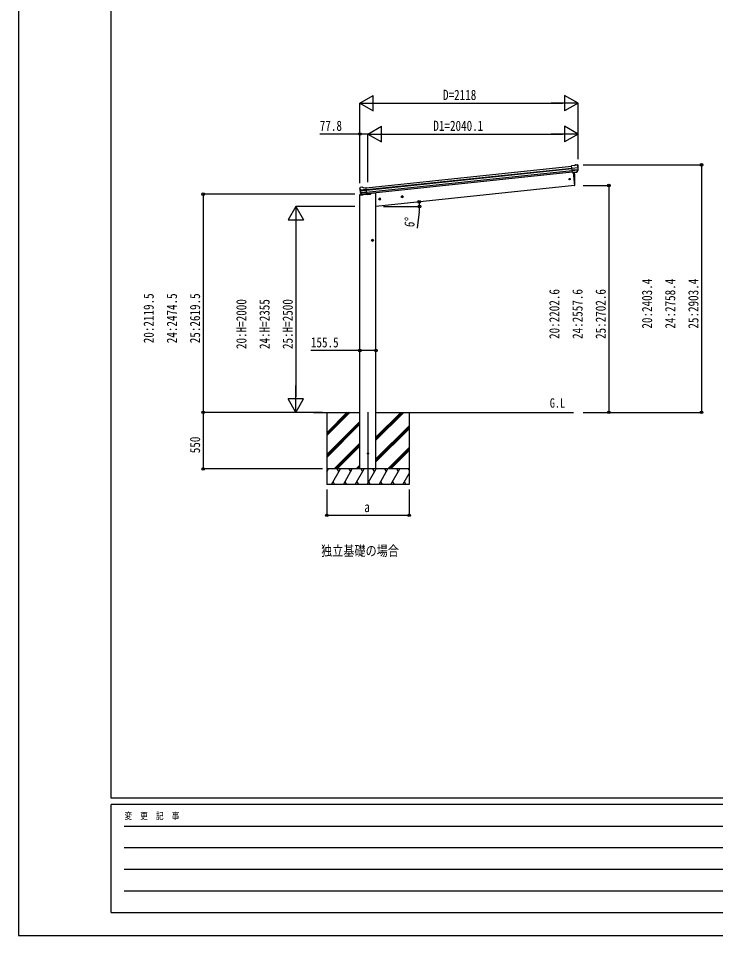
# Model space of a CAD drawing. Units: millimetres, scale not verified. Extents: x -12615 to 12615, y -8910 to 8910.
# Drawn here: x -12615 to -5842, y -8910 to 0 of the extents above; entities that cross this region are included whole.
import ezdxf
from ezdxf.enums import TextEntityAlignment as Align

# ---------------------------------------------------------------- set-up
doc = ezdxf.new("R2010")
doc.units = ezdxf.units.MM
doc.header["$LTSCALE"] = 30
for name, color, linetype in [('0-2_USER1', 3, 'Continuous'), ('0-3_YKK_12', 2, 'Continuous'), ('0-4_YKK_13', 4, 'Continuous'), ('0-5_YKK_A1', 4, 'Continuous'), ('0-6_YKK_D', 6, 'Continuous'), ('0-7_YKK_ZWAK', 7, 'Continuous')]:
    doc.layers.add(name, color=color, linetype=linetype)
doc.styles.add('ＭＳ ゴシック', font='')
doc.styles.get('ＭＳ ゴシック').set_extended_font_data('MS Gothic')

msp = doc.modelspace()

# ---------------------------------------------------------------- linework, layer by layer
at = {"layer": '0-3_YKK_12'}
msp.add_line((-9219.23, -3824.38), (-9219.23, -4529.38), dxfattribs=at)
at = {"layer": '0-4_YKK_13'}
for p, q in [((-7188.35, -1421.5), (-7188.36, -1421.5)), ((-7184.69, -1422.59), (-7184.69, -1422.59)), ((-7184.69, -1422.59), (-7180.37, -1426.09)), ((-7214.67, -1430.3), (-7241.19, -1433.09)), ((-7234.41, -1497.64), (-7241.19, -1433.09)), ((-7239.03, -1453.62), (-7179.29, -1447.34)), ((-7178.81, -1453.21), (-7238.42, -1459.47)), ((-7179.65, -1469.96), (-7236.69, -1475.96)), ((-7181.04, -1474.63), (-7236.22, -1480.42)), ((-7191.05, -1492.86), (-7234.43, -1497.42)), ((-7234.41, -1497.64), (-7224.46, -1496.6)), ((-7227.52, -1496.92), (-7214.13, -1624.31)), ((-7224.46, -1496.6), (-7224.19, -1496.66)), ((-7224.19, -1496.66), (-7198.86, -1494)), ((-7198.86, -1494), (-7198.6, -1493.88)), ((-7198.6, -1493.88), (-7190.91, -1493.07)), ((-7189.6, -1491.2), (-7180.15, -1472.9)), ((-7188.55, -1491.63), (-7178.43, -1473.37)), ((-7180.37, -1426.09), (-7179.51, -1426.79)), ((-7178.12, -1430.48), (-7178.43, -1428.63)), ((-9299.51, -1653.45), (-9299.59, -1651.58)), ((-9298.23, -1648.69), (-9298.92, -1649.55)), ((-9294.73, -1644.37), (-9298.23, -1648.69)), ((-9235.12, -1663.42), (-9294.86, -1669.7)), ((-9294.73, -1644.37), (-9294.73, -1644.36)), ((-9294.11, -1675.54), (-9234.5, -1669.27)), ((-9291.37, -1642.54), (-9291.37, -1642.54)), ((-9289.8, -1691.75), (-9232.77, -1685.76)), ((-9287.48, -1696.02), (-9232.3, -1690.22)), ((-9263.8, -1645.68), (-9237.28, -1642.89)), ((-9230.49, -1707.44), (-9237.28, -1642.89)), ((-7214.13, -1624.31), (-7212.08, -1624.02)), ((-9299.22, -1712.04), (-9300.12, -1718.87)), ((-9300.12, -1718.87), (-9266.39, -1715.33)), ((-9279.71, -1707.68), (-9296.56, -1709.45)), ((-9276.6, -1711.09), (-9290.29, -1695.34)), ((-9275.66, -1710.46), (-9288.7, -1694.52)), ((-9266.29, -1711.2), (-9273.99, -1712.01)), ((-9273.89, -1711.77), (-9230.52, -1707.21)), ((-9266.02, -1711.27), (-9266.29, -1711.2)), ((-9240.69, -1708.6), (-9266.02, -1711.27)), ((-9240.44, -1708.49), (-9240.69, -1708.6)), ((-9230.49, -1707.44), (-9240.44, -1708.49)), ((-9226.37, -1711.12), (-9197.11, -1708.05)), ((-9192.25, -1700.5), (-9192.67, -1703.73))]:
    msp.add_line(p, q, dxfattribs=at)
for points in [[(-7214.67, -1430.3), (-7203.07, -1423.33), (-7203.07, -1423.33)], [(-7201.84, -1422.92), (-7201.84, -1422.92), (-7188.36, -1421.5)], [(-9277.88, -1641.12), (-9277.88, -1641.12), (-9291.37, -1642.54)], [(-9263.8, -1645.68), (-9276.59, -1641.27), (-9276.59, -1641.27)]]:
    msp.add_lwpolyline(points, dxfattribs=at)
for centre, radius in [((-7260.93, -1561.76), 6.5), ((-9219.23, -4226.88), 5)]:
    msp.add_circle(centre, radius, dxfattribs=at)
for centre, radius, start, end in [((-7201.52, -1425.91), 3, 96.02369, 120.97631), ((-7187.83, -1426.48), 5, 51.04426, 95.95574), ((-8108.74, -1584.1), 900, 357.63919, 5.64986), ((-7191.17, -1490.18), 2.99, 285.2717, 331.00739), ((-7371.67, -1452.13), 192.44, 1.4271, 6.57578), ((-7182.82, -1471.53), 3, 332.69111, 354.20009), ((-7379.01, -1451.6), 200.2, 354.20009, 359.53883), ((-7134.02, -1445.23), 45.32, 182.67122, 185.64518), ((-7178.63, -1454.55), 1.35, 95.1605, 97.91927), ((-7176.02, -1452.99), 2.74, 179.02151, 184.43412), ((-7181.05, -1471.92), 3, 331, 354.13916), ((-7379.01, -1451.6), 202, 354.13916, 6), ((-9098.62, -1632.34), 202, 186, 197.86084), ((-9105.69, -1634.39), 192.44, 185.42422, 190.5729), ((-9339.58, -1677.04), 45.32, 6.35482, 9.32878), ((-9290.84, -1647.51), 5, 96.04426, 140.95574), ((-9296.88, -1675.9), 2.74, 7.56588, 12.97849), ((-9294.01, -1676.88), 1.35, 94.08073, 96.8395), ((-9098.62, -1632.34), 200.2, 192.46117, 197.79991), ((-9277.57, -1644.11), 3, 71.02369, 95.97631), ((-7212.5, -1621.05), 3, 278, 357.63919), ((-9296.25, -1712.43), 3, 96, 172.5), ((-9288.03, -1693.37), 3, 197.86084, 221), ((-9286.38, -1692.62), 3, 197.79991, 219.30889), ((-9274.34, -1709.13), 2.99, 220.99261, 266.7283), ((-9197.63, -1703.07), 5, 276, 352.5)]:
    msp.add_arc(centre, radius, start, end, dxfattribs=at)
for centre, major_axis, ratio, start_param, end_param in [((-7180.38, -1430.09), (-0.87, 5.91), 0.020485, 0.671432, 1.5691306), ((-7191.37, -1489.88), (-0.11, 3), 0.642905, 3.2459383, 4.203928), ((-7191.23, -1490.08), (1.66, -2.51), 0.997631, 5.8041905, 5.8929484), ((-7191.3, -1489.98), (3.53, -2.11), 0.650902, 5.2561448, 5.3289554), ((-7188.93, -1489.63), (1.08, 3.13), 0.040856, 2.1135035, 2.1416249), ((-7185.77, -1425.57), (5.88, -1.31), 0.24881, 0.460585, 0.4641038), ((-7181.39, -1429.12), (-2.34, 1.9), 0.995767, 3.9859716, 4.712389), ((-7376.7, -1473.55), (-20.92, 199.05), 0.994373, 4.7113789, 4.7277536), ((-9296.59, -1651.43), (1.9, 2.34), 0.995767, 1.5707963, 2.2972137), ((-9293.05, -1647.05), (-5.48, -2.51), 0.24881, 5.8190815, 5.8226003), ((-9297.38, -1652.6), (-0.38, 5.97), 0.020485, 4.7140547, 5.6117533), ((-9096.31, -1654.28), (-20.92, 199.05), 0.994373, 1.5554317, 1.5718064), ((-9276.64, -1709.05), (-1.71, 2.84), 0.040856, 4.1415604, 4.1696818), ((-9274.2, -1708.8), (-0.51, 2.96), 0.642905, 2.0792573, 3.037247), ((-9274.25, -1708.9), (-3.02, -2.79), 0.650902, 0.9542299, 1.0270405), ((-9274.29, -1709.02), (-1.1, -2.8), 0.997631, 0.3902369, 0.4789948)]:
    msp.add_ellipse(centre, major_axis=major_axis, ratio=ratio, start_param=start_param, end_param=end_param, dxfattribs=at)
at = {"layer": '0-5_YKK_A1'}
for p, q in [((-9237.07, -1644.88), (-7240.98, -1435.08)), ((-9235.08, -1663.77), (-7239, -1453.98)), ((-9234.65, -1667.95), (-7238.56, -1458.15)), ((-9232.55, -1687.81), (-7236.47, -1478.01)), ((-7234.71, -1494.75), (-9230.8, -1704.55)), ((-7227.52, -1496.92), (-7214.13, -1624.31)), ((-7214.13, -1624.31), (-9141.48, -1826.88)), ((-9296.98, -4376.82), (-9296.98, -1718.54)), ((-9095.31, -1754.66), (-9115.2, -1756.75)), ((-9106.04, -1748.24), (-9112.12, -1752.65)), ((-9112.12, -1752.65), (-9111.33, -1760.12)), ((-9111.33, -1760.12), (-9104.47, -1763.17)), ((-9104.21, -1765.65), (-9106.3, -1745.76)), ((-9099.19, -1751.3), (-9106.04, -1748.24)), ((-8876.52, -1731.67), (-8896.41, -1733.76)), ((-8887.25, -1725.25), (-8893.32, -1729.66)), ((-8893.32, -1729.66), (-8892.54, -1737.12)), ((-8892.54, -1737.12), (-8885.68, -1740.17)), ((-8885.42, -1742.66), (-8887.51, -1722.77)), ((-8880.39, -1728.3), (-8887.25, -1725.25)), ((-9165.48, -2156.43), (-9185.48, -2156.43)), ((-9175.48, -2148.93), (-9181.98, -2152.68)), ((-9181.98, -2152.68), (-9181.98, -2160.19)), ((-9181.98, -2160.19), (-9175.48, -2163.94)), ((-9175.48, -2166.43), (-9175.48, -2146.43)), ((-9168.98, -2152.68), (-9175.48, -2148.93)), ((-9748.11, -3826.88), (-9296.98, -3826.88)), ((-9619.23, -4053.45), (-9392.59, -3826.82)), ((-9619.23, -4039.31), (-9406.74, -3826.82)), ((-9619.23, -4025.17), (-9420.88, -3826.82)), ((-9619.23, -3826.88), (-9619.23, -4526.88)), ((-9141.48, -3826.88), (-7222.53, -3826.88)), ((-9141.48, -4096.2), (-8872.15, -3826.88)), ((-9141.48, -4082.06), (-8886.29, -3826.88)), ((-9141.48, -4067.92), (-8900.44, -3826.88)), ((-8819.23, -3826.88), (-8819.23, -4526.88)), ((-9619.23, -4237.3), (-9296.98, -3915.05)), ((-9619.23, -4251.44), (-9296.98, -3929.19)), ((-9619.23, -4265.58), (-9296.98, -3943.34)), ((-9141.48, -4280.05), (-8819.23, -3957.8)), ((-9141.48, -4294.19), (-8819.23, -3971.94)), ((-9141.48, -4308.33), (-8819.23, -3986.09)), ((-9546.62, -4376.82), (-9296.98, -4127.18)), ((-9532.47, -4376.82), (-9296.98, -4141.33)), ((-9518.33, -4376.82), (-9296.98, -4155.47)), ((-9026.12, -4376.82), (-8819.23, -4169.93)), ((-9011.97, -4376.82), (-8819.23, -4184.08)), ((-8997.83, -4376.82), (-8819.23, -4198.22)), ((-9334.48, -4376.82), (-9296.73, -4339.07)), ((-9320.34, -4376.82), (-9296.73, -4353.21)), ((-9619.23, -4405.82), (-9602.52, -4376.88)), ((-8819.23, -4376.88), (-9619.23, -4376.88)), ((-9573.65, -4526.88), (-9487.05, -4376.88)), ((-9502.05, -4402.86), (-9517.05, -4376.88)), ((-9458.18, -4526.88), (-9371.58, -4376.88)), ((-9386.58, -4402.86), (-9401.58, -4376.88)), ((-9342.71, -4526.88), (-9256.11, -4376.88)), ((-9306.2, -4376.82), (-9296.73, -4367.35)), ((-9271.11, -4402.86), (-9286.11, -4376.88)), ((-9227.24, -4526.88), (-9140.64, -4376.88)), ((-9155.64, -4402.86), (-9170.64, -4376.88)), ((-9111.77, -4526.88), (-9025.17, -4376.88)), ((-9040.17, -4402.86), (-9055.17, -4376.88)), ((-8996.3, -4526.88), (-8909.7, -4376.88)), ((-8924.7, -4402.86), (-8939.7, -4376.88)), ((-8880.83, -4526.88), (-8819.23, -4420.18)), ((-8819.23, -4385.55), (-8824.23, -4376.88)), ((-8819.23, -4526.88), (-9619.23, -4526.88)), ((-9558.65, -4500.9), (-9543.65, -4526.88)), ((-9443.18, -4500.9), (-9428.18, -4526.88)), ((-9327.71, -4500.9), (-9312.71, -4526.88)), ((-9212.24, -4500.9), (-9197.24, -4526.88)), ((-9096.77, -4500.9), (-9081.77, -4526.88)), ((-8981.3, -4500.9), (-8966.3, -4526.88)), ((-8865.83, -4500.9), (-8850.83, -4526.88))]:
    msp.add_line(p, q, dxfattribs=at)
for points in [[(-9141.48, -4376.82), (-9141.48, -1697.88), (-9161.48, -1697.88), (-9192.33, -1701.13)], [(-9104.47, -1763.17), (-9098.4, -1758.76), (-9099.19, -1751.3)], [(-8885.68, -1740.17), (-8879.61, -1735.76), (-8880.39, -1728.3)], [(-9175.48, -2163.94), (-9168.98, -2160.19), (-9168.98, -2152.68)]]:
    msp.add_lwpolyline(points, dxfattribs=at)
for centre, radius in [((-9105.26, -1755.71), 8.5), ((-9105.26, -1755.71), 7.7), ((-9105.26, -1755.71), 6.5), ((-8886.46, -1732.71), 8.5), ((-8886.46, -1732.71), 7.7), ((-8886.46, -1732.71), 6.5), ((-9175.48, -2156.43), 8.5), ((-9175.48, -2156.43), 7.7), ((-9175.48, -2156.43), 6.5)]:
    msp.add_circle(centre, radius, dxfattribs=at)
at = {"layer": '0-6_YKK_D'}
for p, q in [((-9297.48, -823.49), (-9167.57, -748.49)), ((-9167.57, -898.49), (-9167.57, -748.49)), ((-7179.09, -823.49), (-7308.99, -748.49)), ((-7308.99, -748.49), (-7308.99, -898.49)), ((-9297.48, -1590.9), (-9297.48, -822.49)), ((-9297.48, -823.49), (-9167.57, -898.49)), ((-9297.48, -823.49), (-9037.67, -823.49)), ((-9147.48, -823.49), (-7329.09, -823.49)), ((-7179.09, -823.49), (-7438.9, -823.49)), ((-7179.09, -823.49), (-7308.99, -898.49)), ((-7179.09, -1368.16), (-7179.09, -822.49)), ((-9219.23, -1123.49), (-9089.32, -1048.49)), ((-9089.32, -1198.49), (-9089.32, -1048.49)), ((-7179.09, -1123.49), (-7308.99, -1048.49)), ((-7308.99, -1048.49), (-7308.99, -1198.49)), ((-9296.98, -1600.91), (-9296.98, -1122.49)), ((-9219.23, -1592.73), (-9219.23, -1122.49)), ((-9219.23, -1591.73), (-9219.23, -1122.49)), ((-9219.23, -1123.49), (-9089.32, -1198.49)), ((-9219.23, -1123.49), (-8959.42, -1123.49)), ((-9069.23, -1123.49), (-7329.09, -1123.49)), ((-7179.09, -1123.49), (-7438.9, -1123.49)), ((-7179.09, -1123.49), (-7308.99, -1198.49)), ((-7179.09, -1368.16), (-7179.09, -1122.49)), ((-7128.26, -1423.49), (-5978.09, -1423.49)), ((-5979.09, -1423.49), (-5979.09, -3826.88)), ((-7128.26, -1624.31), (-6878.09, -1624.31)), ((-6879.09, -1624.31), (-6879.09, -3826.88)), ((-9347.48, -1707.39), (-10820.23, -1707.39)), ((-10819.23, -1707.39), (-10819.23, -3826.88)), ((-9919.23, -1826.88), (-9994.23, -1956.79)), ((-9347.48, -1826.88), (-9920.23, -1826.88)), ((-9919.23, -1826.88), (-9844.23, -1956.79)), ((-9919.23, -1826.88), (-9919.23, -2086.69)), ((-9067.11, -1826.88), (-8717.56, -1826.88)), ((-9994.23, -1956.79), (-9844.23, -1956.79)), ((-8721.64, -1877.79), (-8740.94, -2037.02)), ((-9919.23, -1976.88), (-9919.23, -3676.88)), ((-9919.23, -3826.88), (-9919.23, -3567.07)), ((-9919.23, -3826.88), (-9994.23, -3696.98)), ((-9844.23, -3696.98), (-9994.23, -3696.98)), ((-9919.23, -3826.88), (-9844.23, -3696.98)), ((-9749.11, -3826.88), (-10820.23, -3826.88)), ((-9659.33, -3826.88), (-10820.23, -3826.88)), ((-10819.23, -3826.88), (-10819.23, -4376.88)), ((-9749.11, -3826.88), (-9920.23, -3826.88)), ((-7128.26, -3826.88), (-6878.09, -3826.88)), ((-7128.26, -3826.88), (-5978.09, -3826.88)), ((-9661.38, -4376.88), (-10820.23, -4376.88)), ((-9619.23, -4577.88), (-9619.23, -4827.88)), ((-8819.23, -4577.88), (-8819.23, -4827.88)), ((-9619.23, -4826.88), (-8819.23, -4826.88))]:
    msp.add_line(p, q, dxfattribs=at)
for points in [[(-9219.23, -1123.49), (-9296.98, -1123.49), (-9688.38, -1123.49)], [(-9141.48, -3226.88), (-9296.98, -3226.88), (-9774.78, -3226.88)]]:
    msp.add_lwpolyline(points, dxfattribs=at)
for centre in [(-9296.98, -1123.49), (-5979.09, -1423.49), (-6879.09, -1624.31), (-10819.23, -1707.39), (-8720.88, -1782.68), (-8718.56, -1826.88), (-9296.98, -3226.88), (-9141.48, -3226.88), (-10819.23, -3826.88), (-10819.23, -3826.88), (-6879.09, -3826.88), (-5979.09, -3826.88), (-10819.23, -4376.88), (-9619.23, -4826.88), (-8819.23, -4826.88)]:
    msp.add_circle(centre, 12.75, dxfattribs=at)
for start, end in [(353.08641, 360), (360, 6)]:
    msp.add_arc((-9141.48, -1826.88), 422.91, start, end, dxfattribs=at)
at = {"layer": '0-7_YKK_ZWAK'}
for p, q in [((-11714.94, -7575), (-11714.94, 8325)), ((11685.06, -7575), (-11714.94, -7575)), ((-3914.94, -7635), (-11714.94, -7635)), ((-11714.94, -8685), (-11714.94, -7635)), ((-11587.44, -7845), (-4064.94, -7845)), ((-11587.44, -8055), (-4064.94, -8055)), ((-11587.44, -8265), (-4064.94, -8265)), ((-11587.44, -8475), (-4064.94, -8475)), ((-11714.94, -8685), (-3914.94, -8685))]:
    msp.add_line(p, q, dxfattribs=at)
msp.add_lwpolyline([(-12615, -8910), (12615, -8910), (12615, 8910), (-12615, 8910)], close=True, dxfattribs=at)

# ---------------------------------------------------------------- texts
at = {"layer": '0-2_USER1', "style": 'ＭＳ ゴシック', "width": 0.8}
for s, height, p in [('G.L', 90.91, (-7453.56, -3808.63)), ('独立基礎の場合', 98.97, (-9674.54, -5250.6))]:
    msp.add_text(s, height=height, dxfattribs=at).set_placement(p, align=Align.BOTTOM_LEFT)
at = {"layer": '0-6_YKK_D', "style": 'ＭＳ ゴシック', "width": 0.8}
for s, p in [('D=2118', (-8490.28, -822.49)), ('77.8', (-9687.38, -1122.49)), ('D1=2040.1', (-8584.36, -1122.49)), ('155.5', (-9773.78, -3225.88)), ('a', (-9255.23, -4825.88))]:
    msp.add_text(s, height=98.97, dxfattribs=at).set_placement(p, align=Align.BOTTOM_LEFT)
for s, rotation, p in [('6°', 83.086, (-8741.82, -2035.91)), ('20:2403.4', 90, (-6430.09, -3013.98)), ('24:2758.4', 90, (-6205.09, -3013.98)), ('25:2903.4', 90, (-5980.09, -3013.98)), ('20:2202.6', 90, (-7330.09, -3114.4)), ('24:2557.6', 90, (-7105.09, -3114.4)), ('25:2702.6', 90, (-6880.09, -3114.4)), ('20:2119.5', 90, (-11270.23, -3155.94)), ('24:2474.5', 90, (-11045.23, -3155.94)), ('25:2619.5', 90, (-10820.23, -3155.94)), ('20:H=2000', 90, (-10370.23, -3212.08)), ('24:H=2355', 90, (-10145.23, -3212.08)), ('25:H=2500', 90, (-9920.23, -3212.08)), ('550', 90, (-10820.23, -4224.28))]:
    msp.add_text(s, height=98.97, rotation=rotation, dxfattribs=at).set_placement(p, align=Align.BOTTOM_LEFT)
at = {"layer": '0-7_YKK_ZWAK', "style": 'ＭＳ ゴシック', "width": 0.8}
msp.add_text('変  更  記  事', height=65.98, dxfattribs=at).set_placement((-11583.93, -7800), align=Align.BOTTOM_LEFT)

doc.saveas('drawing.dxf')
